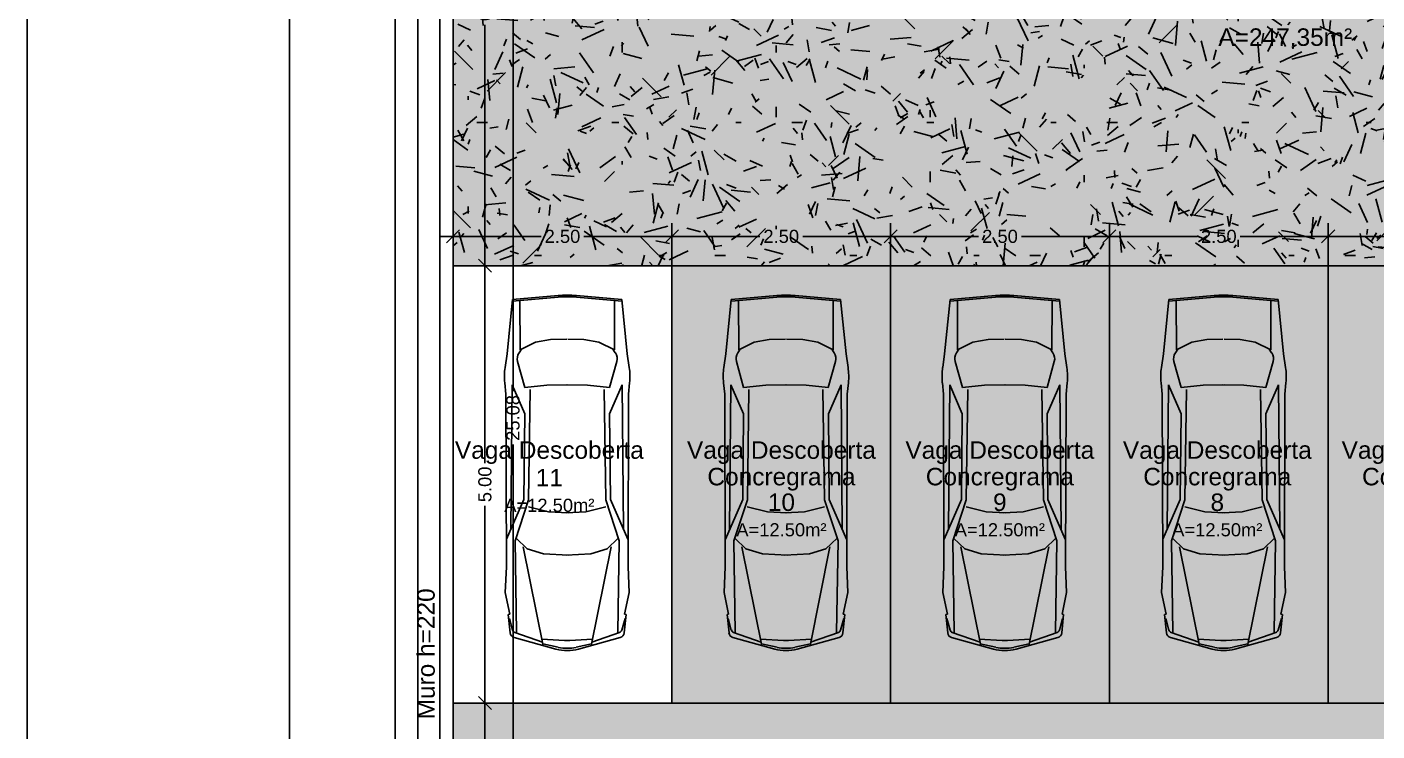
# Model space of a CAD drawing. Extents: x -120 to 1117, y 5 to 675.
# Drawn here: x 5 to 20.43, y 104.96 to 113.01 of the extents above; entities that cross this region are included whole.
import ezdxf
from ezdxf.enums import TextEntityAlignment as Align

# ---------------------------------------------------------------- set-up
doc = ezdxf.new("R2010")
doc.units = 0
doc.header["$MEASUREMENT"] = 0
doc.layers.get('0').update_dxf_attribs({"linetype": 'CONTINUOUS'})
doc.layers.get('DEFPOINTS').update_dxf_attribs({"linetype": 'CONTINUOUS'})
for name, color, linetype in [('carimbo', 4, 'CONTINUOUS'), ('cota', 1, 'CONTINUOUS'), ('moveis', 253, 'CONTINUOUS'), ('muro', 6, 'CONTINUOUS'), ('piso', 4, 'CONTINUOUS'), ('texto', 7, 'CONTINUOUS'), ('vegetacao', 82, 'CONTINUOUS')]:
    doc.layers.add(name, color=color, linetype=linetype)
doc.styles.get("Standard").update_dxf_attribs({"font": 'arial.ttf'})
doc.dimstyles.new('cotass', dxfattribs={"dimtxt": 0.15, "dimasz": 0.15, "dimexe": 0.15, "dimexo": 0, "dimgap": 0.05, "dimtad": 0, "dimzin": 4, "dimdsep": 46, "dimtxsty": 'Standard', "dimblk": 'OBLIQUE', "dimcen": 0, "dimdle": 0.15, "dimclrd": 256, "dimclrt": 4, "dimadec": 0, "dimazin": 1, "dimtfac": 1, "dimtix": 1, "dimtofl": 0, "dimtmove": 0, "dimatfit": 3, "dimldrblk": 'OPEN30', "dimfxl": 0, "dimtolj": 1, "dimtzin": 0, "dimlwd": -1, "dimarcsym": 0})
pattern_1 = [(0, (1.44, 0.96), (0.88, 1.52), [0.08, -1.34, 0.06, -0.58, 0.12, -1.42]), (5, (0.54, 1.68), (0.787509, 1.554551), [0.16, -1.34, 0.12, -0.58, 0.24, -1.42]), (10, (1.06, 1.78), (0.53784, 1.902295), [0.14, -0.34, 0.18, -1.06, 0.1, -1.32]), (15, (0.7, 1.96), (0.450046, 1.797737), [0.28, -0.34, 0.3, -1.06, 0.22, -1.32]), (20, (0.86, 1.14), (0.889806, 1.473175), [0.16, -1.1, 0.14, -0.82, 0.1, -0.64]), (25, (1.14, 0.86), (0.9972314, 1.458057), [0.22, -1.1, 0.28, -0.82, 0.24, -0.64]), (30, (1.44, 1.02), (-0.146462, 1.69368), [0.1, -0.66, 0.08, -0.98, 0.06, -1.3]), (35, (0.54, 0.3), (0.148824, 1.9842), [0.22, -0.66, 0.16, -0.98, 0.12, -1.3]), (40, (0.88, 1.46), (0.225573, 1.442469), [0.08, -0.88, 0.06, -0.56, 0.16, -1.02]), (45, (0.88, 0.74), (-0.410122, 1.965757), [0.16, -0.88, 0.12, -0.56, 0.3, -1.02]), (50, (1.18, 0.74), (-0.534986, 1.571557), [0.04, -0.74, 0.1, -1.22, 0.12, -0.62]), (60, (1.24, 0.88), (-0.663154, 1.491384), [0.1, -0.82, 0.04, -0.96, 0.08, -0.74]), (65, (0.52, 0.88), (-0.486328, 2.080453), [0.22, -0.82, 0.08, -0.96, 0.16, -0.74]), (70, (1.02, 0.64), (-0.732615, 1.437246), [0.06, -0.38, 0.12, -0.64, 0.08, -0.88]), (75, (0.3, 0.46), (-1.550558, 1.554275), [0.12, -0.38, 0.24, -0.64, 0.16, -0.88]), (80, (1.12, 1.82), (-1.390436, 1.09813), [0.14, -0.88, 0.06, -1.04, 0.12, -0.98]), (85, (1.3, 0.38), (-1.660168, 0.988455), [0.28, -0.88, 0.12, -1.04, 0.24, -0.98]), (90, (1.24, 0.96), (-1.76, 0.74), [0.12, -0.62, 0.08, -1.22, 0.04, -1.24]), (95, (0.52, 1.68), (-1.88055, 1.30105), [0.24, -0.62, 0.08, -1.22, 0.08, -1.24]), (100, (0.92, 1.58), (-1.653143, 0.967635), [0.14, -0.78, 0.12, -0.64, 0.14, -1.46]), (105, (1.28, 1.94), (-1.731187, 0.819872), [0.28, -0.78, 0.24, -0.64, 0.28, -1.46]), (110, (0.78, 0.44), (-1.602936, 0.544608), [0.16, -0.52, 0.08, -1.06, 0.12, -1.16]), (115, (1.86, 0.44), (-1.644302, 0.40283), [0.3, -0.52, 0.16, -1.06, 0.24, -1.16]), (120, (0.24, 0.68), (-1.911, 0.189948), [0.1, -1.34, 0.12, -0.62, 0.14, -0.82]), (125, (0.42, 0.86), (-2.170974, 0.066875), [0.22, -1.34, 0.24, -0.62, 0.28, -0.82]), (130, (0.68, 0.24), (-1.860718, 0.475107), [0.06, -0.44, 0.08, -0.86, 0.16, -1.12]), (135, (0.86, 0.42), (-2.149605, 0.311127), [0.12, -0.44, 0.16, -0.86, 0.3, -1.12]), (140, (0.08, 1.84), (-1.470646, -0.228038), [0.12, -0.72, 0.14, -0.62, 0.08, -0.84]), (145, (0.88, 0.58), (-1.548418, -0.502793), [0.24, -0.72, 0.28, -0.62, 0.16, -0.84]), (150, (1.74, 0.12), (-1.3655, -0.805115), [0.08, -0.56, 0.16, -1.24, 0.14, -1.14]), (155, (1.56, 1.22), (-1.77954, -0.692849), [0.16, -0.56, 0.3, -1.24, 0.28, -1.14]), (160, (0.42, 1.24), (-1.586007, -1.082858), [0.12, -0.84, 0.1, -0.76, 0.08, -1.22]), (165, (0.24, 0.52), (-1.706049, -1.344246), [0.24, -0.84, 0.22, -0.76, 0.16, -1.22]), (170, (0.54, 0.76), (-1.437627, -1.127488), [0.18, -0.66, 0.12, -0.9, 0.16, -0.88]), (175, (1.44, 1.66), (-1.365265, -1.607125), [0.22, -0.66, 0.24, -0.9, 0.26, -0.88])]

# ---------------------------------------------------------------- blocks, each defined once
blk = doc.blocks.new('A1')
blk.add_lwpolyline([(841, 0), (0, 0), (0, 594), (841, 594)], close=True)
at = {"color": 2}
blk.add_lwpolyline([(831, 10), (831, 584), (30, 584), (30, 10), (831, 10)], dxfattribs=at)
blk = doc.blocks.new('_Oblique')
at = {"color": 0, "linetype": 'ByBlock', "lineweight": -2}
blk.add_line((-0.5, -0.5), (0.5, 0.5), dxfattribs=at)
blk = doc.blocks.new('*D21')
at = {"layer": 'cota', "transparency": 16777216}
for p, q in [((10.233, 116.434), (10.233, 113.529)), ((10.233, 110.134), (10.233, 113.039))]:
    blk.add_line(p, q, dxfattribs=at)
at = {"layer": 'cota', "color": 0, "lineweight": -2, "transparency": 16777216}
for p, q in [((9.869, 116.284), (10.383, 116.284)), ((9.869, 110.284), (10.383, 110.284))]:
    blk.add_line(p, q, dxfattribs=at)
at = {"layer": 'DEFPOINTS', "color": 0, "transparency": 16777216}
for p in [(9.869, 116.284), (9.869, 110.284), (10.233, 110.284)]:
    blk.add_point(p, dxfattribs=at)
at = {"layer": 'cota', "transparency": 16777216, "xscale": 0.15, "yscale": 0.15, "zscale": 0.15}
for p, rotation in [((10.233, 116.284), 90), ((10.233, 110.284), 270)]:
    blk.add_blockref('_Oblique', p, dxfattribs=dict(at, rotation=rotation))
at = {"layer": 'cota', "color": 4, "transparency": 16777216, "insert": (10.233, 113.284), "char_height": 0.15, "attachment_point": 5, "rotation": 90}
blk.add_mtext('\\A1;6.00', dxfattribs=at)
blk = doc.blocks.new('_Open30')
at = {"color": 0, "linetype": 'ByBlock', "lineweight": -2}
for p, q in [((-1, 0.27), (0, 0)), ((0, 0), (-1, -0.27)), ((0, 0), (-1, 0))]:
    blk.add_line(p, q, dxfattribs=at)
blk = doc.blocks.new('*D22')
at = {"layer": 'cota', "transparency": 16777216}
for p, q in [((10.233, 110.434), (10.233, 108.028)), ((10.233, 105.134), (10.233, 107.539))]:
    blk.add_line(p, q, dxfattribs=at)
at = {"layer": 'cota', "color": 0, "lineweight": -2, "transparency": 16777216}
for p, q in [((9.869, 110.284), (10.383, 110.284)), ((9.869, 105.284), (10.383, 105.284))]:
    blk.add_line(p, q, dxfattribs=at)
at = {"layer": 'DEFPOINTS', "color": 0, "transparency": 16777216}
for p in [(9.869, 110.284), (9.869, 105.284), (10.233, 105.284)]:
    blk.add_point(p, dxfattribs=at)
at = {"layer": 'cota', "transparency": 16777216, "xscale": 0.15, "yscale": 0.15, "zscale": 0.15}
for p, rotation in [((10.233, 110.284), 90), ((10.233, 105.284), 270)]:
    blk.add_blockref('_Oblique', p, dxfattribs=dict(at, rotation=rotation))
at = {"layer": 'cota', "color": 4, "transparency": 16777216, "insert": (10.233, 107.784), "char_height": 0.15, "attachment_point": 5, "rotation": 90}
blk.add_mtext('\\A1;5.00', dxfattribs=at)
blk = doc.blocks.new('*D23')
at = {"layer": 'cota', "transparency": 16777216}
for p, q in [((10.233, 105.434), (10.233, 100.889)), ((10.233, 95.854), (10.233, 100.399))]:
    blk.add_line(p, q, dxfattribs=at)
at = {"layer": 'cota', "color": 0, "lineweight": -2, "transparency": 16777216}
for p, q in [((9.869, 105.284), (10.383, 105.284)), ((9.869, 96.004), (10.383, 96.004))]:
    blk.add_line(p, q, dxfattribs=at)
at = {"layer": 'DEFPOINTS', "color": 0, "transparency": 16777216}
for p in [(9.869, 105.284), (9.869, 96.004), (10.233, 96.004)]:
    blk.add_point(p, dxfattribs=at)
at = {"layer": 'cota', "transparency": 16777216, "xscale": 0.15, "yscale": 0.15, "zscale": 0.15}
for p, rotation in [((10.233, 105.284), 90), ((10.233, 96.004), 270)]:
    blk.add_blockref('_Oblique', p, dxfattribs=dict(at, rotation=rotation))
at = {"layer": 'cota', "color": 4, "transparency": 16777216, "insert": (10.233, 100.644), "char_height": 0.15, "attachment_point": 5, "rotation": 90}
blk.add_mtext('\\A1;9.28', dxfattribs=at)
blk = doc.blocks.new('*D31')
at = {"layer": 'cota', "color": 0, "lineweight": -2, "transparency": 16777216}
for p, q in [((9.869, 110.284), (9.869, 110.769)), ((12.369, 110.284), (12.369, 110.769))]:
    blk.add_line(p, q, dxfattribs=at)
at = {"layer": 'cota', "transparency": 16777216}
for p, q in [((9.719, 110.619), (10.874, 110.619)), ((12.519, 110.619), (11.365, 110.619))]:
    blk.add_line(p, q, dxfattribs=at)
at = {"layer": 'DEFPOINTS', "color": 0, "transparency": 16777216}
for p in [(12.369, 110.619), (9.869, 110.284), (12.369, 110.284)]:
    blk.add_point(p, dxfattribs=at)
at = {"layer": 'cota', "transparency": 16777216, "xscale": 0.15, "yscale": 0.15, "zscale": 0.15, "rotation": 180}
blk.add_blockref('_Oblique', (9.869, 110.619), dxfattribs=at)
at = {"layer": 'cota', "transparency": 16777216, "xscale": 0.15, "yscale": 0.15, "zscale": 0.15}
blk.add_blockref('_Oblique', (12.369, 110.619), dxfattribs=at)
at = {"layer": 'cota', "color": 4, "transparency": 16777216, "insert": (11.119, 110.619), "char_height": 0.15, "attachment_point": 5}
blk.add_mtext('\\A1;2.50', dxfattribs=at)
blk = doc.blocks.new('*D33')
at = {"layer": 'cota', "transparency": 16777216}
for p, q in [((10.554, 121.234), (10.554, 108.848)), ((10.554, 95.854), (10.554, 108.239))]:
    blk.add_line(p, q, dxfattribs=at)
at = {"layer": 'cota', "color": 0, "lineweight": -2, "transparency": 16777216}
for p, q in [((9.869, 121.084), (10.704, 121.084)), ((9.869, 96.004), (10.704, 96.004))]:
    blk.add_line(p, q, dxfattribs=at)
at = {"layer": 'DEFPOINTS', "color": 0, "transparency": 16777216}
for p in [(9.869, 121.084), (9.869, 96.004), (10.554, 96.004)]:
    blk.add_point(p, dxfattribs=at)
at = {"layer": 'cota', "transparency": 16777216, "xscale": 0.15, "yscale": 0.15, "zscale": 0.15}
for p, rotation in [((10.554, 121.084), 90), ((10.554, 96.004), 270)]:
    blk.add_blockref('_Oblique', p, dxfattribs=dict(at, rotation=rotation))
at = {"layer": 'cota', "color": 4, "transparency": 16777216, "insert": (10.554, 108.544), "char_height": 0.15, "attachment_point": 5, "rotation": 90}
blk.add_mtext('\\A1;25.08', dxfattribs=at)
blk = doc.blocks.new('*D34')
at = {"layer": 'cota', "transparency": 16777216}
for p, q in [((9.466, 121.384), (9.466, 100.529)), ((9.466, 79.064), (9.466, 99.918))]:
    blk.add_line(p, q, dxfattribs=at)
at = {"layer": 'cota', "color": 0, "lineweight": -2, "transparency": 16777216}
for p, q in [((9.719, 121.234), (9.316, 121.234)), ((9.719, 79.214), (9.316, 79.214))]:
    blk.add_line(p, q, dxfattribs=at)
at = {"layer": 'DEFPOINTS', "color": 0, "transparency": 16777216}
for p in [(9.719, 121.234), (9.466, 79.214), (9.719, 79.214)]:
    blk.add_point(p, dxfattribs=at)
at = {"layer": 'cota', "transparency": 16777216, "xscale": 0.15, "yscale": 0.15, "zscale": 0.15}
for p, rotation in [((9.466, 121.234), 90), ((9.466, 79.214), 270)]:
    blk.add_blockref('_Oblique', p, dxfattribs=dict(at, rotation=rotation))
at = {"layer": 'cota', "color": 4, "transparency": 16777216, "insert": (9.466, 100.224), "char_height": 0.15, "attachment_point": 5, "rotation": 90}
blk.add_mtext('\\A1;42.02', dxfattribs=at)
blk = doc.blocks.new('*D36')
at = {"layer": 'cota', "transparency": 16777216}
for p, q in [((9.207, 121.384), (9.207, 98.87)), ((9.207, 75.774), (9.207, 98.287))]:
    blk.add_line(p, q, dxfattribs=at)
at = {"layer": 'cota', "color": 0, "lineweight": -2, "transparency": 16777216}
for p, q in [((9.719, 121.234), (9.057, 121.234)), ((9.719, 75.924), (9.057, 75.924))]:
    blk.add_line(p, q, dxfattribs=at)
at = {"layer": 'DEFPOINTS', "color": 0, "transparency": 16777216}
for p in [(9.719, 121.234), (9.207, 75.924), (9.719, 75.924)]:
    blk.add_point(p, dxfattribs=at)
at = {"layer": 'cota', "transparency": 16777216, "xscale": 0.15, "yscale": 0.15, "zscale": 0.15}
for p, rotation in [((9.207, 121.234), 90), ((9.207, 75.924), 270)]:
    blk.add_blockref('_Oblique', p, dxfattribs=dict(at, rotation=rotation))
at = {"layer": 'cota', "color": 4, "transparency": 16777216, "insert": (9.207, 98.579), "char_height": 0.15, "attachment_point": 5, "rotation": 90}
blk.add_mtext('\\A1;45.31', dxfattribs=at)
blk = doc.blocks.new('*D1070')
at = {"layer": 'cota', "color": 0, "lineweight": -2, "transparency": 16777216}
for p, q in [((12.369, 110.284), (12.369, 110.769)), ((14.869, 110.284), (14.869, 110.769))]:
    blk.add_line(p, q, dxfattribs=at)
at = {"layer": 'cota', "transparency": 16777216}
for p, q in [((12.219, 110.619), (13.374, 110.619)), ((15.019, 110.619), (13.865, 110.619))]:
    blk.add_line(p, q, dxfattribs=at)
at = {"layer": 'DEFPOINTS', "color": 0, "transparency": 16777216}
for p in [(14.869, 110.619), (12.369, 110.284), (14.869, 110.284)]:
    blk.add_point(p, dxfattribs=at)
at = {"layer": 'cota', "transparency": 16777216, "xscale": 0.15, "yscale": 0.15, "zscale": 0.15, "rotation": 180}
blk.add_blockref('_Oblique', (12.369, 110.619), dxfattribs=at)
at = {"layer": 'cota', "transparency": 16777216, "xscale": 0.15, "yscale": 0.15, "zscale": 0.15}
blk.add_blockref('_Oblique', (14.869, 110.619), dxfattribs=at)
at = {"layer": 'cota', "color": 4, "transparency": 16777216, "insert": (13.619, 110.619), "char_height": 0.15, "attachment_point": 5}
blk.add_mtext('\\A1;2.50', dxfattribs=at)
blk = doc.blocks.new('*D1071')
at = {"layer": 'cota', "color": 0, "lineweight": -2, "transparency": 16777216}
for p, q in [((14.869, 110.284), (14.869, 110.769)), ((17.369, 110.284), (17.369, 110.769))]:
    blk.add_line(p, q, dxfattribs=at)
at = {"layer": 'cota', "transparency": 16777216}
for p, q in [((14.719, 110.619), (15.874, 110.619)), ((17.519, 110.619), (16.365, 110.619))]:
    blk.add_line(p, q, dxfattribs=at)
at = {"layer": 'DEFPOINTS', "color": 0, "transparency": 16777216}
for p in [(17.369, 110.619), (14.869, 110.284), (17.369, 110.284)]:
    blk.add_point(p, dxfattribs=at)
at = {"layer": 'cota', "transparency": 16777216, "xscale": 0.15, "yscale": 0.15, "zscale": 0.15, "rotation": 180}
blk.add_blockref('_Oblique', (14.869, 110.619), dxfattribs=at)
at = {"layer": 'cota', "transparency": 16777216, "xscale": 0.15, "yscale": 0.15, "zscale": 0.15}
blk.add_blockref('_Oblique', (17.369, 110.619), dxfattribs=at)
at = {"layer": 'cota', "color": 4, "transparency": 16777216, "insert": (16.119, 110.619), "char_height": 0.15, "attachment_point": 5}
blk.add_mtext('\\A1;2.50', dxfattribs=at)
blk = doc.blocks.new('*D1072')
at = {"layer": 'cota', "color": 0, "lineweight": -2, "transparency": 16777216}
for p, q in [((17.369, 110.284), (17.369, 110.769)), ((19.869, 110.284), (19.869, 110.769))]:
    blk.add_line(p, q, dxfattribs=at)
at = {"layer": 'cota', "transparency": 16777216}
for p, q in [((17.219, 110.619), (18.374, 110.619)), ((20.019, 110.619), (18.865, 110.619))]:
    blk.add_line(p, q, dxfattribs=at)
at = {"layer": 'DEFPOINTS', "color": 0, "transparency": 16777216}
for p in [(19.869, 110.619), (17.369, 110.284), (19.869, 110.284)]:
    blk.add_point(p, dxfattribs=at)
at = {"layer": 'cota', "transparency": 16777216, "xscale": 0.15, "yscale": 0.15, "zscale": 0.15, "rotation": 180}
blk.add_blockref('_Oblique', (17.369, 110.619), dxfattribs=at)
at = {"layer": 'cota', "transparency": 16777216, "xscale": 0.15, "yscale": 0.15, "zscale": 0.15}
blk.add_blockref('_Oblique', (19.869, 110.619), dxfattribs=at)
at = {"layer": 'cota', "color": 4, "transparency": 16777216, "insert": (18.619, 110.619), "char_height": 0.15, "attachment_point": 5}
blk.add_mtext('\\A1;2.50', dxfattribs=at)
blk = doc.blocks.new('*D1073')
at = {"layer": 'cota', "color": 0, "lineweight": -2, "transparency": 16777216}
for p, q in [((19.869, 110.284), (19.869, 110.769)), ((22.369, 110.284), (22.369, 110.769))]:
    blk.add_line(p, q, dxfattribs=at)
at = {"layer": 'cota', "transparency": 16777216}
for p, q in [((19.719, 110.619), (20.874, 110.619)), ((22.519, 110.619), (21.365, 110.619))]:
    blk.add_line(p, q, dxfattribs=at)
at = {"layer": 'DEFPOINTS', "color": 0, "transparency": 16777216}
for p in [(22.369, 110.619), (19.869, 110.284), (22.369, 110.284)]:
    blk.add_point(p, dxfattribs=at)
at = {"layer": 'cota', "transparency": 16777216, "xscale": 0.15, "yscale": 0.15, "zscale": 0.15, "rotation": 180}
blk.add_blockref('_Oblique', (19.869, 110.619), dxfattribs=at)
at = {"layer": 'cota', "transparency": 16777216, "xscale": 0.15, "yscale": 0.15, "zscale": 0.15}
blk.add_blockref('_Oblique', (22.369, 110.619), dxfattribs=at)
at = {"layer": 'cota', "color": 4, "transparency": 16777216, "insert": (21.119, 110.619), "char_height": 0.15, "attachment_point": 5}
blk.add_mtext('\\A1;2.50', dxfattribs=at)

msp = doc.modelspace()

# ---------------------------------------------------------------- hatches: boundary and pattern name
at = {"layer": 'vegetacao'}
h = msp.add_hatch(dxfattribs=at)
h.set_pattern_fill('ANGLE', color=256, scale=2, style=0)
h.set_pattern_definition([(0, (0, 0), (0, 0.55), [0.4, -0.15]), (90, (0, 0), (-0.55, 3e-17), [0.4, -0.15])])
edge = h.paths.add_edge_path()
edge.add_line((33.589, 75.924), (33.589, 116.284))
edge.add_line((33.589, 116.284), (9.869, 116.284))
edge.add_line((9.869, 116.284), (9.869, 110.284))
edge.add_line((9.869, 110.284), (27.589, 110.284))
edge.add_arc((27.589, 107.284), 3, 0, 90, ccw=False)
edge.add_line((30.589, 107.284), (30.589, 75.924))
edge.add_line((30.589, 75.924), (33.589, 75.924))
edge = h.paths.add_edge_path(flags=17)
edge.add_line((27.369, 110.284), (27.589, 110.284))
edge.add_arc((27.589, 107.284), 3, 0, 90, ccw=False)
edge.add_line((30.589, 107.284), (30.589, 93.874))
edge.add_line((30.589, 93.874), (24.899, 93.874))
edge.add_line((24.899, 93.874), (24.899, 91.544))
edge.add_line((24.899, 91.544), (22.849, 91.544))
edge.add_line((22.849, 91.544), (22.849, 95.286))
edge.add_line((22.849, 95.286), (27.849, 95.286))
edge.add_line((27.849, 95.286), (27.849, 97.786))
edge.add_line((27.849, 97.786), (27.254, 97.786))
edge.add_line((27.254, 97.786), (27.254, 105.284))
edge.add_line((27.254, 105.284), (27.369, 105.284))
edge.add_line((27.369, 105.284), (27.369, 110.284))
h.paths.add_polyline_path([(22.849, 95.286), (22.849, 97.786), (27.849, 97.786), (27.849, 95.286)], flags=16)
h.paths.add_polyline_path([(22.254, 97.786), (22.254, 100.286), (27.254, 100.286), (27.254, 97.786)], flags=17)
h.paths.add_polyline_path([(22.254, 100.286), (22.254, 102.786), (27.254, 102.786), (27.254, 100.286)], flags=17)
h.paths.add_polyline_path([(22.254, 102.786), (22.254, 105.286), (27.254, 105.286), (27.254, 102.786)], flags=17)
h.paths.add_polyline_path([(27.369, 105.284), (24.869, 105.284), (24.869, 110.284), (27.369, 110.284)], flags=16)
h.paths.add_polyline_path([(24.869, 105.284), (22.369, 105.284), (22.369, 110.284), (24.869, 110.284)], flags=17)
h.paths.add_polyline_path([(22.369, 105.284), (19.869, 105.284), (19.869, 110.284), (22.369, 110.284)], flags=17)
h.paths.add_polyline_path([(19.869, 105.284), (17.369, 105.284), (17.369, 110.284), (19.869, 110.284)], flags=17)
h.paths.add_polyline_path([(17.369, 105.284), (14.869, 105.284), (14.869, 110.284), (17.369, 110.284)], flags=17)
h.paths.add_polyline_path([(14.869, 105.284), (12.369, 105.284), (12.369, 110.284), (14.869, 110.284)], flags=17)
h = msp.add_hatch(dxfattribs=at)
h.set_pattern_fill('TRACOS2', color=256, scale=2, style=0)
h.set_pattern_definition(pattern_1)
h.paths.add_polyline_path([(21.719, 116.284), (9.869, 116.284), (9.869, 110.284), (12.369, 110.284), (21.719, 110.284)])
h = msp.add_hatch(dxfattribs=at)
h.set_pattern_fill('TRACOS2', color=256, scale=2, style=0)
h.set_pattern_definition(pattern_1)
h.paths.add_polyline_path([(30.589, 107.284, 0.414214), (27.589, 110.284), (22.254, 110.284), (22.254, 110.104), (21.719, 110.104), (21.719, 110.004), (22.254, 110.004), (22.254, 109.404), (21.719, 109.404), (21.719, 109.304), (22.254, 109.304), (22.254, 108.704), (21.719, 108.704), (21.719, 108.604), (22.254, 108.604), (22.254, 108.004), (21.719, 108.004), (21.719, 107.904), (22.254, 107.904), (22.254, 107.304), (21.719, 107.304), (21.719, 107.204), (22.254, 107.204), (22.254, 106.604), (21.719, 106.604), (21.719, 106.504), (22.254, 106.504), (22.254, 105.904), (21.719, 105.904), (21.719, 105.804), (22.254, 105.804), (22.254, 105.204), (21.719, 105.204), (21.719, 105.104), (22.254, 105.104), (22.254, 104.504), (21.719, 104.504), (21.719, 104.404), (22.254, 104.404), (22.254, 103.804), (21.719, 103.804), (21.719, 103.704), (22.254, 103.704), (22.254, 103.104), (21.719, 103.104), (21.719, 103.004), (22.254, 103.004), (22.254, 102.404), (21.719, 102.404), (21.719, 102.304), (22.254, 102.304), (22.254, 101.704), (21.719, 101.704), (21.719, 101.604), (22.254, 101.604), (22.254, 101.004), (21.719, 101.004), (21.719, 100.904), (22.254, 100.904), (22.254, 100.304), (21.719, 100.304), (21.719, 100.204), (22.254, 100.204), (22.254, 99.604), (21.719, 99.604), (21.719, 99.504), (22.254, 99.504), (22.254, 98.904), (21.719, 98.904), (21.719, 98.804), (22.254, 98.804), (22.254, 98.204), (21.719, 98.204), (21.719, 98.104), (22.254, 98.104), (22.254, 97.504), (21.719, 97.504), (21.719, 97.404), (22.254, 97.404), (22.254, 96.804), (21.719, 96.804), (21.719, 96.704), (22.254, 96.704), (22.254, 96.104), (21.719, 96.104), (21.719, 96.004), (22.849, 96.004), (22.849, 95.804), (22.849, 91.544), (24.899, 91.544), (24.899, 93.874), (30.589, 93.874)])
h.paths.add_polyline_path([(24.298, 94.59, -0.414176), (24.537, 94.352, -0.414204), (24.624, 94.026, -0.41425), (24.537, 93.699, -0.414199), (24.298, 93.461, -0.414161), (23.972, 93.373, -0.414161), (23.646, 93.461, -0.414199), (23.407, 93.699, -0.414204), (23.32, 94.026, -0.414204), (23.407, 94.352, -0.414176), (23.646, 94.59, -0.414178), (23.972, 94.678, -0.414224)], flags=16)
h.paths.add_polyline_path([(24.298, 92.831, -0.414176), (24.537, 92.592, -0.414204), (24.624, 92.266, -0.414264), (24.537, 91.94, -0.567356), (24.298, 92.001, -0.414148), (23.972, 91.914, -0.41415), (23.646, 92.001, -0.567359), (23.407, 91.94, -0.414218), (23.32, 92.266, -0.414204), (23.407, 92.592, -0.414176), (23.646, 92.831, -0.414178), (23.972, 92.919, -0.414224)], flags=16)
h.paths.add_polyline_path([(21.054, 105.804), (21.719, 105.804), (21.719, 105.904), (21.054, 105.904), (21.054, 106.504), (21.719, 106.504), (21.719, 106.604), (21.054, 106.604), (21.054, 107.204), (21.719, 107.204), (21.719, 107.304), (21.054, 107.304), (21.054, 107.904), (21.719, 107.904), (21.719, 108.004), (21.054, 108.004), (21.054, 108.604), (21.719, 108.604), (21.719, 108.704), (21.054, 108.704), (21.054, 109.304), (21.719, 109.304), (21.719, 109.404), (21.054, 109.404), (21.054, 110.004), (21.719, 110.004), (21.719, 110.104), (21.054, 110.104), (21.054, 110.284), (12.369, 110.284), (12.369, 105.284), (9.869, 105.284), (9.869, 96.004), (10.869, 96.004), (21.719, 96.004), (21.719, 96.104), (21.054, 96.104), (21.054, 96.704), (21.719, 96.704), (21.719, 96.804), (21.054, 96.804), (21.054, 97.404), (21.719, 97.404), (21.719, 97.504), (21.054, 97.504), (21.054, 98.104), (21.719, 98.104), (21.719, 98.204), (21.054, 98.204), (21.054, 98.804), (21.719, 98.804), (21.719, 98.904), (21.054, 98.904), (21.054, 99.504), (21.719, 99.504), (21.719, 99.604), (21.054, 99.604), (21.054, 100.204), (21.719, 100.204), (21.719, 100.304), (21.054, 100.304), (21.054, 100.904), (21.719, 100.904), (21.719, 101.004), (21.054, 101.004), (21.054, 101.604), (21.719, 101.604), (21.719, 101.704), (21.054, 101.704), (21.054, 102.304), (21.719, 102.304), (21.719, 102.404), (21.054, 102.404), (21.054, 103.004), (21.719, 103.004), (21.719, 103.104), (21.054, 103.104), (21.054, 103.704), (21.719, 103.704), (21.719, 103.804), (21.054, 103.804), (21.054, 104.404), (21.719, 104.404), (21.719, 104.504), (21.054, 104.504), (21.054, 105.104), (21.719, 105.104), (21.719, 105.204), (21.054, 105.204)])
h.paths.add_polyline_path([(20.397, 100.529, -1), (14.353, 100.529, -1)], flags=16)
h.paths.add_polyline_path([(19.067, 102.322), (19.238, 102.322, -0.423394), (19.288, 102.27), (19.288, 102.109, -0.406511), (19.172, 101.988), (19.172, 101.437), (19.322, 101.437), (19.322, 101.397), (19.172, 101.397), (19.172, 100.845, -0.406511), (19.288, 100.724), (19.288, 100.563, -0.436482), (19.236, 100.512), (19.067, 100.512, -0.414214), (19.017, 100.562), (19.017, 100.724, -0.406452), (19.132, 100.845), (19.132, 101.397), (18.737, 101.397), (18.737, 100.845, 0.003327), (18.735, 100.845), (18.698, 100.845, 0.405123), (18.581, 100.726), (18.581, 100.562, 0.41421), (18.631, 100.512, 0.000003), (18.631, 100.512, -0.414214), (18.581, 100.562), (18.581, 100.724, -0.406511), (18.697, 100.845), (18.697, 101.397), (18.301, 101.397), (18.301, 100.845, -0.406511), (18.417, 100.724), (18.417, 100.563, -0.436482), (18.365, 100.512), (18.195, 100.512, -0.414214), (18.145, 100.562), (18.145, 100.724, -0.406452), (18.261, 100.845), (18.261, 101.397), (18.111, 101.397), (18.111, 101.437), (18.261, 101.437), (18.261, 101.988, -0.406452), (18.145, 102.109), (18.145, 102.272, -0.414214), (18.195, 102.322), (18.367, 102.322, -0.423394), (18.417, 102.27), (18.417, 102.109, -0.406511), (18.301, 101.988), (18.301, 101.437), (18.697, 101.437), (18.697, 101.988, -0.406511), (18.581, 102.109), (18.581, 102.272, -0.414214), (18.631, 102.322), (18.803, 102.322, -0.414214), (18.853, 102.272, 0.414214), (18.803, 102.322), (18.631, 102.322, 0.414215), (18.581, 102.272, -0.000001), (18.581, 102.272), (18.581, 102.107, 0.405123), (18.698, 101.988), (18.735, 101.988, 0.003327), (18.737, 101.988), (18.737, 101.437), (19.132, 101.437), (19.132, 101.988, -0.406452), (19.017, 102.109), (19.017, 102.272, -0.414214)], flags=0)
h.paths.add_polyline_path([(18.805, 100.512), (18.8, 100.512, 0.022096)], flags=0)
h.paths.add_polyline_path([(16.508, 100.763), (16.508, 100.253), (14.749, 100.253), (14.749, 100.763)], flags=0)
h.paths.add_polyline_path([(15.249, 100.733), (15.249, 100.283), (14.779, 100.283), (14.779, 100.733)], flags=0)
h.paths.add_polyline_path([(17.127, 99.478, 0.161463), (16.864, 99.202), (17.127, 98.656)], flags=0)
h.paths.add_polyline_path([(17.763, 98.656, -1), (16.491, 98.656, -1)], flags=0)
h.paths.add_polyline_path([(17.127, 98.656), (17.127, 98.656), (17.127, 98.656), (17.127, 98.656), (17.127, 98.656)], flags=0)

# ---------------------------------------------------------------- linework, layer by layer
for points in [[(12.369, 105.284), (9.869, 105.284), (9.869, 110.284), (12.369, 110.284)], [(14.869, 105.284), (12.369, 105.284), (12.369, 110.284), (14.869, 110.284)], [(17.369, 105.284), (14.869, 105.284), (14.869, 110.284), (17.369, 110.284)], [(19.869, 105.284), (17.369, 105.284), (17.369, 110.284), (19.869, 110.284)], [(22.369, 105.284), (19.869, 105.284), (19.869, 110.284), (22.369, 110.284)]]:
    msp.add_lwpolyline(points, close=True)
at = {"layer": 'moveis'}
for p, q in [((10.548, 109.899), (10.486, 109.277)), ((11.068, 109.944), (10.548, 109.899)), ((11.068, 109.925), (10.549, 109.88)), ((10.634, 109.321), (10.632, 109.884)), ((11.278, 109.944), (11.798, 109.899)), ((11.278, 109.925), (11.797, 109.88)), ((11.712, 109.321), (11.714, 109.884)), ((11.798, 109.899), (11.86, 109.277)), ((13.048, 109.899), (12.986, 109.277)), ((13.568, 109.944), (13.048, 109.899)), ((13.568, 109.925), (13.049, 109.88)), ((13.134, 109.321), (13.132, 109.884)), ((13.778, 109.944), (14.298, 109.899)), ((13.778, 109.925), (14.297, 109.88)), ((14.212, 109.321), (14.214, 109.884)), ((14.298, 109.899), (14.36, 109.277)), ((15.548, 109.899), (15.486, 109.277)), ((16.068, 109.944), (15.548, 109.899)), ((16.068, 109.925), (15.549, 109.88)), ((15.634, 109.321), (15.632, 109.884)), ((16.278, 109.944), (16.798, 109.899)), ((16.278, 109.925), (16.797, 109.88)), ((16.712, 109.321), (16.714, 109.884)), ((16.798, 109.899), (16.86, 109.277)), ((18.048, 109.899), (17.986, 109.277)), ((18.568, 109.944), (18.048, 109.899)), ((18.568, 109.925), (18.049, 109.88)), ((18.134, 109.321), (18.132, 109.884)), ((18.778, 109.944), (19.298, 109.899)), ((18.778, 109.925), (19.297, 109.88)), ((19.212, 109.321), (19.214, 109.884)), ((19.298, 109.899), (19.36, 109.277)), ((10.634, 109.321), (10.81, 109.409)), ((10.81, 109.409), (10.982, 109.439)), ((10.982, 109.439), (11.167, 109.446)), ((11.364, 109.439), (11.179, 109.446)), ((11.536, 109.409), (11.364, 109.439)), ((11.712, 109.321), (11.536, 109.409)), ((13.134, 109.321), (13.31, 109.409)), ((13.31, 109.409), (13.482, 109.439)), ((13.482, 109.439), (13.667, 109.446)), ((13.864, 109.439), (13.679, 109.446)), ((14.036, 109.409), (13.864, 109.439)), ((14.212, 109.321), (14.036, 109.409)), ((15.634, 109.321), (15.81, 109.409)), ((15.81, 109.409), (15.982, 109.439)), ((15.982, 109.439), (16.167, 109.446)), ((16.364, 109.439), (16.179, 109.446)), ((16.536, 109.409), (16.364, 109.439)), ((16.712, 109.321), (16.536, 109.409)), ((18.134, 109.321), (18.31, 109.409)), ((18.31, 109.409), (18.482, 109.439)), ((18.482, 109.439), (18.667, 109.446)), ((18.864, 109.439), (18.679, 109.446)), ((19.036, 109.409), (18.864, 109.439)), ((19.212, 109.321), (19.036, 109.409)), ((10.486, 109.277), (10.464, 109.121)), ((10.623, 109.289), (10.65, 109.329)), ((11.723, 109.289), (11.696, 109.329)), ((11.86, 109.277), (11.882, 109.121)), ((12.986, 109.277), (12.964, 109.121)), ((13.123, 109.289), (13.15, 109.329)), ((14.223, 109.289), (14.196, 109.329)), ((14.36, 109.277), (14.382, 109.121)), ((15.486, 109.277), (15.464, 109.121)), ((15.623, 109.289), (15.65, 109.329)), ((16.723, 109.289), (16.696, 109.329)), ((16.86, 109.277), (16.882, 109.121)), ((17.986, 109.277), (17.964, 109.121)), ((18.123, 109.289), (18.15, 109.329)), ((19.223, 109.289), (19.196, 109.329)), ((19.36, 109.277), (19.382, 109.121)), ((10.689, 108.89), (10.607, 109.188)), ((11.657, 108.89), (11.739, 109.188)), ((13.189, 108.89), (13.107, 109.188)), ((14.157, 108.89), (14.239, 109.188)), ((15.689, 108.89), (15.607, 109.188)), ((16.657, 108.89), (16.739, 109.188)), ((18.189, 108.89), (18.107, 109.188)), ((19.157, 108.89), (19.239, 109.188)), ((10.46, 108.946), (10.473, 108.815)), ((10.544, 108.924), (10.529, 107.267)), ((10.688, 108.592), (10.544, 108.924)), ((10.941, 108.918), (10.689, 108.89)), ((11.181, 108.921), (10.941, 108.918)), ((11.165, 108.921), (11.405, 108.918)), ((11.405, 108.918), (11.657, 108.89)), ((11.658, 108.592), (11.802, 108.924)), ((11.802, 108.924), (11.817, 107.267)), ((11.886, 108.946), (11.873, 108.815)), ((12.96, 108.946), (12.973, 108.815)), ((13.044, 108.924), (13.029, 107.267)), ((13.188, 108.592), (13.044, 108.924)), ((13.441, 108.918), (13.189, 108.89)), ((13.681, 108.921), (13.441, 108.918)), ((13.665, 108.921), (13.905, 108.918)), ((13.905, 108.918), (14.157, 108.89)), ((14.158, 108.592), (14.302, 108.924)), ((14.302, 108.924), (14.317, 107.267)), ((14.386, 108.946), (14.373, 108.815)), ((15.46, 108.946), (15.473, 108.815)), ((15.544, 108.924), (15.529, 107.267)), ((15.688, 108.592), (15.544, 108.924)), ((15.941, 108.918), (15.689, 108.89)), ((16.181, 108.921), (15.941, 108.918)), ((16.165, 108.921), (16.405, 108.918)), ((16.405, 108.918), (16.657, 108.89)), ((16.658, 108.592), (16.802, 108.924)), ((16.802, 108.924), (16.817, 107.267)), ((16.886, 108.946), (16.873, 108.815)), ((17.96, 108.946), (17.973, 108.815)), ((18.044, 108.924), (18.029, 107.267)), ((18.188, 108.592), (18.044, 108.924)), ((18.441, 108.918), (18.189, 108.89)), ((18.681, 108.921), (18.441, 108.918)), ((18.665, 108.921), (18.905, 108.918)), ((18.905, 108.918), (19.157, 108.89)), ((19.158, 108.592), (19.302, 108.924)), ((19.302, 108.924), (19.317, 107.267)), ((19.386, 108.946), (19.373, 108.815)), ((10.473, 108.815), (10.478, 106.841)), ((10.732, 107.607), (10.75, 108.868)), ((11.614, 107.607), (11.596, 108.868)), ((11.873, 108.815), (11.868, 106.841)), ((12.973, 108.815), (12.978, 106.841)), ((13.232, 107.607), (13.25, 108.868)), ((14.114, 107.607), (14.096, 108.868)), ((14.373, 108.815), (14.368, 106.841)), ((15.473, 108.815), (15.478, 106.841)), ((15.732, 107.607), (15.75, 108.868)), ((16.614, 107.607), (16.596, 108.868)), ((16.873, 108.815), (16.868, 106.841)), ((17.973, 108.815), (17.978, 106.841)), ((18.232, 107.607), (18.25, 108.868)), ((19.114, 107.607), (19.096, 108.868)), ((19.373, 108.815), (19.368, 106.841)), ((10.679, 107.61), (10.688, 108.592)), ((11.667, 107.61), (11.658, 108.592)), ((13.179, 107.61), (13.188, 108.592)), ((14.167, 107.61), (14.158, 108.592)), ((15.679, 107.61), (15.688, 108.592)), ((16.667, 107.61), (16.658, 108.592)), ((18.179, 107.61), (18.188, 108.592)), ((19.167, 107.61), (19.158, 108.592)), ((10.481, 107.157), (10.679, 107.61)), ((10.578, 107.139), (10.732, 107.607)), ((10.961, 107.469), (10.731, 107.529)), ((11.385, 107.469), (11.615, 107.529)), ((11.768, 107.139), (11.614, 107.607)), ((11.865, 107.157), (11.667, 107.61)), ((12.981, 107.157), (13.179, 107.61)), ((13.078, 107.139), (13.232, 107.607)), ((13.461, 107.469), (13.231, 107.529)), ((13.885, 107.469), (14.115, 107.529)), ((14.268, 107.139), (14.114, 107.607)), ((14.365, 107.157), (14.167, 107.61)), ((15.481, 107.157), (15.679, 107.61)), ((15.578, 107.139), (15.732, 107.607)), ((15.961, 107.469), (15.731, 107.529)), ((16.385, 107.469), (16.615, 107.529)), ((16.768, 107.139), (16.614, 107.607)), ((16.865, 107.157), (16.667, 107.61)), ((17.981, 107.157), (18.179, 107.61)), ((18.078, 107.139), (18.232, 107.607)), ((18.461, 107.469), (18.231, 107.529)), ((18.885, 107.469), (19.115, 107.529)), ((19.268, 107.139), (19.114, 107.607)), ((19.365, 107.157), (19.167, 107.61)), ((11.183, 107.46), (10.961, 107.469)), ((11.163, 107.46), (11.385, 107.469)), ((13.683, 107.46), (13.461, 107.469)), ((13.663, 107.46), (13.885, 107.469)), ((16.183, 107.46), (15.961, 107.469)), ((16.163, 107.46), (16.385, 107.469)), ((18.683, 107.46), (18.461, 107.469)), ((18.663, 107.46), (18.885, 107.469)), ((10.594, 106.09), (10.578, 107.139)), ((10.716, 107.048), (10.589, 107.17)), ((10.898, 105.939), (10.67, 107.069)), ((11.448, 105.939), (11.676, 107.069)), ((11.63, 107.048), (11.757, 107.17)), ((11.752, 106.09), (11.768, 107.139)), ((13.094, 106.09), (13.078, 107.139)), ((13.216, 107.048), (13.089, 107.17)), ((13.398, 105.939), (13.17, 107.069)), ((13.948, 105.939), (14.176, 107.069)), ((14.13, 107.048), (14.257, 107.17)), ((14.252, 106.09), (14.268, 107.139)), ((15.594, 106.09), (15.578, 107.139)), ((15.716, 107.048), (15.589, 107.17)), ((15.898, 105.939), (15.67, 107.069)), ((16.448, 105.939), (16.676, 107.069)), ((16.63, 107.048), (16.757, 107.17)), ((16.752, 106.09), (16.768, 107.139)), ((18.094, 106.09), (18.078, 107.139)), ((18.216, 107.048), (18.089, 107.17)), ((18.398, 105.939), (18.17, 107.069)), ((18.948, 105.939), (19.176, 107.069)), ((19.13, 107.048), (19.257, 107.17)), ((19.252, 106.09), (19.268, 107.139)), ((10.904, 106.989), (10.716, 107.048)), ((11.186, 106.973), (10.904, 106.989)), ((11.16, 106.973), (11.442, 106.989)), ((11.442, 106.989), (11.63, 107.048)), ((13.404, 106.989), (13.216, 107.048)), ((13.686, 106.973), (13.404, 106.989)), ((13.66, 106.973), (13.942, 106.989)), ((13.942, 106.989), (14.13, 107.048)), ((15.904, 106.989), (15.716, 107.048)), ((16.186, 106.973), (15.904, 106.989)), ((16.16, 106.973), (16.442, 106.989)), ((16.442, 106.989), (16.63, 107.048)), ((18.404, 106.989), (18.216, 107.048)), ((18.686, 106.973), (18.404, 106.989)), ((18.66, 106.973), (18.942, 106.989)), ((18.942, 106.989), (19.13, 107.048)), ((10.478, 106.841), (10.466, 106.548)), ((11.868, 106.841), (11.88, 106.548)), ((12.978, 106.841), (12.966, 106.548)), ((14.368, 106.841), (14.38, 106.548)), ((15.478, 106.841), (15.466, 106.548)), ((16.868, 106.841), (16.88, 106.548)), ((17.978, 106.841), (17.966, 106.548)), ((19.368, 106.841), (19.38, 106.548)), ((10.466, 106.548), (10.518, 106.3)), ((11.88, 106.548), (11.828, 106.3)), ((12.966, 106.548), (13.018, 106.3)), ((14.38, 106.548), (14.328, 106.3)), ((15.466, 106.548), (15.518, 106.3)), ((16.88, 106.548), (16.828, 106.3)), ((17.966, 106.548), (18.018, 106.3)), ((19.38, 106.548), (19.328, 106.3)), ((10.518, 106.3), (10.5, 106.296)), ((10.5, 106.296), (10.522, 106.085)), ((11.846, 106.296), (11.824, 106.085)), ((11.828, 106.3), (11.846, 106.296)), ((13.018, 106.3), (13, 106.296)), ((13, 106.296), (13.022, 106.085)), ((14.346, 106.296), (14.324, 106.085)), ((14.328, 106.3), (14.346, 106.296)), ((15.518, 106.3), (15.5, 106.296)), ((15.5, 106.296), (15.522, 106.085)), ((16.846, 106.296), (16.824, 106.085)), ((16.828, 106.3), (16.846, 106.296)), ((18.018, 106.3), (18, 106.296)), ((18, 106.296), (18.022, 106.085)), ((19.346, 106.296), (19.324, 106.085)), ((19.328, 106.3), (19.346, 106.296)), ((10.548, 106.119), (10.512, 106.252)), ((11.798, 106.119), (11.834, 106.252)), ((13.048, 106.119), (13.012, 106.252)), ((14.298, 106.119), (14.334, 106.252)), ((15.548, 106.119), (15.512, 106.252)), ((16.798, 106.119), (16.834, 106.252)), ((18.048, 106.119), (18.012, 106.252)), ((19.298, 106.119), (19.334, 106.252)), ((10.566, 106.032), (11.044, 105.901)), ((10.891, 105.981), (10.574, 106.092)), ((11.143, 106), (10.882, 106.016)), ((11.203, 106), (11.464, 106.016)), ((11.78, 106.032), (11.302, 105.901)), ((11.455, 105.981), (11.772, 106.092)), ((13.066, 106.032), (13.544, 105.901)), ((13.391, 105.981), (13.074, 106.092)), ((13.643, 106), (13.382, 106.016)), ((13.703, 106), (13.964, 106.016)), ((14.28, 106.032), (13.802, 105.901)), ((13.955, 105.981), (14.272, 106.092)), ((15.566, 106.032), (16.044, 105.901)), ((15.891, 105.981), (15.574, 106.092)), ((16.143, 106), (15.882, 106.016)), ((16.203, 106), (16.464, 106.016)), ((16.78, 106.032), (16.302, 105.901)), ((16.455, 105.981), (16.772, 106.092)), ((18.066, 106.032), (18.544, 105.901)), ((18.391, 105.981), (18.074, 106.092)), ((18.643, 106), (18.382, 106.016)), ((18.703, 106), (18.964, 106.016)), ((19.28, 106.032), (18.802, 105.901)), ((18.955, 105.981), (19.272, 106.092)), ((10.894, 105.96), (11.071, 105.922)), ((11.452, 105.96), (11.275, 105.922)), ((13.394, 105.96), (13.571, 105.922)), ((13.952, 105.96), (13.775, 105.922)), ((15.894, 105.96), (16.071, 105.922)), ((16.452, 105.96), (16.275, 105.922)), ((18.394, 105.96), (18.571, 105.922)), ((18.952, 105.96), (18.775, 105.922))]:
    msp.add_line(p, q, dxfattribs=at)
for centre, radius, start, end in [((11.173, 108.729), 1.219, 85.0592, 94.9408), ((11.173, 108.711), 1.219, 85.0592, 94.9408), ((13.673, 108.729), 1.219, 85.0592, 94.9408), ((13.673, 108.711), 1.219, 85.0592, 94.9408), ((16.173, 108.729), 1.219, 85.0592, 94.9408), ((16.173, 108.711), 1.219, 85.0592, 94.9408), ((18.673, 108.729), 1.219, 85.0592, 94.9408), ((18.673, 108.711), 1.219, 85.0592, 94.9408), ((10.724, 109.221), 0.122, 146.2641, 195.5306), ((11.622, 109.221), 0.122, 344.4694, 33.736), ((13.224, 109.221), 0.122, 146.2641, 195.5306), ((14.122, 109.221), 0.122, 344.4694, 33.736), ((15.724, 109.221), 0.122, 146.2641, 195.5306), ((16.622, 109.221), 0.122, 344.4694, 33.736), ((18.224, 109.221), 0.122, 146.2641, 195.5306), ((19.122, 109.221), 0.122, 344.4694, 33.736), ((11.188, 109.018), 0.732, 171.9284, 185.6257), ((11.158, 109.018), 0.732, 354.3743, 8.0716), ((13.688, 109.018), 0.732, 171.9284, 185.6257), ((13.658, 109.018), 0.732, 354.3743, 8.0716), ((16.188, 109.018), 0.732, 171.9284, 185.6257), ((16.158, 109.018), 0.732, 354.3743, 8.0716), ((18.688, 109.018), 0.732, 171.9284, 185.6257), ((18.658, 109.018), 0.732, 354.3743, 8.0716), ((10.582, 106.091), 0.061, 185.8102, 254.6615), ((10.588, 106.13), 0.0406, 195.4862, 250.7894), ((11.173, 106.487), 0.488, 266.4735, 273.5265), ((11.758, 106.13), 0.0406, 289.2106, 344.5138), ((11.764, 106.091), 0.061, 285.3385, 354.1898), ((13.082, 106.091), 0.061, 185.8102, 254.6615), ((13.088, 106.13), 0.0406, 195.4862, 250.7894), ((13.673, 106.487), 0.488, 266.4735, 273.5265), ((14.258, 106.13), 0.0406, 289.2106, 344.5138), ((14.264, 106.091), 0.061, 285.3385, 354.1898), ((15.582, 106.091), 0.061, 185.8102, 254.6615), ((15.588, 106.13), 0.0406, 195.4862, 250.7894), ((16.173, 106.487), 0.488, 266.4735, 273.5265), ((16.758, 106.13), 0.0406, 289.2106, 344.5138), ((16.764, 106.091), 0.061, 285.3385, 354.1898), ((18.082, 106.091), 0.061, 185.8102, 254.6615), ((18.088, 106.13), 0.0406, 195.4862, 250.7894), ((18.673, 106.487), 0.488, 266.4735, 273.5265), ((19.258, 106.13), 0.0406, 289.2106, 344.5138), ((19.264, 106.091), 0.061, 285.3385, 354.1898), ((11.173, 106.371), 0.488, 254.6615, 285.3385), ((11.173, 106.398), 0.488, 257.9052, 282.0948), ((13.673, 106.371), 0.488, 254.6615, 285.3385), ((13.673, 106.398), 0.488, 257.9052, 282.0948), ((16.173, 106.371), 0.488, 254.6615, 285.3385), ((16.173, 106.398), 0.488, 257.9052, 282.0948), ((18.673, 106.371), 0.488, 254.6615, 285.3385), ((18.673, 106.398), 0.488, 257.9052, 282.0948)]:
    msp.add_arc(centre, radius, start, end, dxfattribs=at)
at = {"layer": 'muro'}
for p, q in [((9.719, 96.004), (9.719, 121.234)), ((9.869, 96.004), (9.869, 121.084))]:
    msp.add_line(p, q, dxfattribs=at)
at = {"layer": 'piso'}
for p, q in [((12.369, 110.284), (9.869, 110.284)), ((12.369, 105.284), (12.369, 110.284)), ((12.369, 110.284), (27.589, 110.284)), ((12.369, 105.284), (9.869, 105.284))]:
    msp.add_line(p, q, dxfattribs=at)
msp.add_lwpolyline([(9.869, 96.004), (9.869, 105.284), (12.369, 105.284), (12.369, 110.284), (9.869, 110.284), (9.869, 116.284), (33.589, 116.284), (33.589, 75.924)], dxfattribs=at)

# ---------------------------------------------------------------- block references
at = {"layer": 'carimbo', "xscale": 0.1000000000003638, "yscale": 0.1000000000003638, "zscale": 0.1000000000003638}
msp.add_blockref('A1', (5, 69.4), dxfattribs=at)

# ---------------------------------------------------------------- texts
at = {"layer": 'texto'}
for s, height, p in [('A=247,35m²', 0.2, (19.379, 112.738)), ('Vaga Descoberta', 0.2, (10.969, 108.017)), ('Vaga Descoberta', 0.2, (13.621, 108.017)), ('Vaga Descoberta', 0.2, (16.117, 108.017)), ('Vaga Descoberta', 0.2, (18.602, 108.017)), ('Vaga Descoberta', 0.2, (21.102, 108.017)), ('11', 0.2, (10.969, 107.701)), ('Concregrama', 0.2, (13.621, 107.713)), ('Concregrama', 0.2, (16.117, 107.713)), ('Concregrama', 0.2, (18.602, 107.713)), ('Concregrama', 0.2, (21.102, 107.713)), ('10', 0.2, (13.621, 107.42)), ('9', 0.2, (16.117, 107.42)), ('8', 0.2, (18.602, 107.42)), ('A=12.50m²', 0.15, (10.969, 107.425)), ('A=12.50m²', 0.15, (13.621, 107.145)), ('A=12.50m²', 0.15, (16.117, 107.145)), ('A=12.50m²', 0.15, (18.602, 107.145))]:
    msp.add_text(s, height=height, dxfattribs=at).set_placement(p, align=Align.BOTTOM_CENTER)
msp.add_text('Muro h=220', height=0.2, rotation=90, dxfattribs=at).set_placement((9.719, 105.846), align=Align.BOTTOM_CENTER)

# ---------------------------------------------------------------- dimensions: what is measured, and where the dimension line sits
at = {"layer": 'cota'}
for base, p1, p2, picture, middle in [((9.207, 75.924), (9.719, 121.234), (9.719, 75.924), '*D36', (9.207, 98.579)), ((9.466, 79.214), (9.719, 121.234), (9.719, 79.214), '*D34', (9.466, 100.224)), ((10.554, 96.004), (9.869, 121.084), (9.869, 96.004), '*D33', (10.554, 108.544))]:
    dim = msp.add_linear_dim(base=base, p1=p1, p2=p2, angle=90, dimstyle='cotass', dxfattribs=at)
    dim.commit()
    dim.dimension.update_dxf_attribs({"geometry": picture, "text_midpoint": middle})
for base, p1, p2, picture, middle in [((10.233, 110.284), (9.869, 116.284), (9.869, 110.284), '*D21', (10.233, 113.284)), ((10.233, 105.284), (9.869, 110.284), (9.869, 105.284), '*D22', (10.233, 107.784)), ((10.233, 96.004), (9.869, 105.284), (9.869, 96.004), '*D23', (10.233, 100.644))]:
    dim = msp.add_linear_dim(base=base, p1=p1, p2=p2, angle=90, dimstyle='cotass', override={"dimtmove": 1}, dxfattribs=at)
    dim.commit()
    dim.dimension.update_dxf_attribs({"geometry": picture, "text_midpoint": middle})
for base, p1, p2, picture, middle in [((12.369, 110.619), (9.869, 110.284), (12.369, 110.284), '*D31', (11.119, 110.619)), ((14.869, 110.619), (12.369, 110.284), (14.869, 110.284), '*D1070', (13.619, 110.619)), ((17.369, 110.619), (14.869, 110.284), (17.369, 110.284), '*D1071', (16.119, 110.619)), ((19.869, 110.619), (17.369, 110.284), (19.869, 110.284), '*D1072', (18.619, 110.619)), ((22.369, 110.619), (19.869, 110.284), (22.369, 110.284), '*D1073', (21.119, 110.619))]:
    dim = msp.add_linear_dim(base=base, p1=p1, p2=p2, dimstyle='cotass', dxfattribs=at)
    dim.commit()
    dim.dimension.update_dxf_attribs({"geometry": picture, "text_midpoint": middle})

doc.saveas('drawing.dxf')
